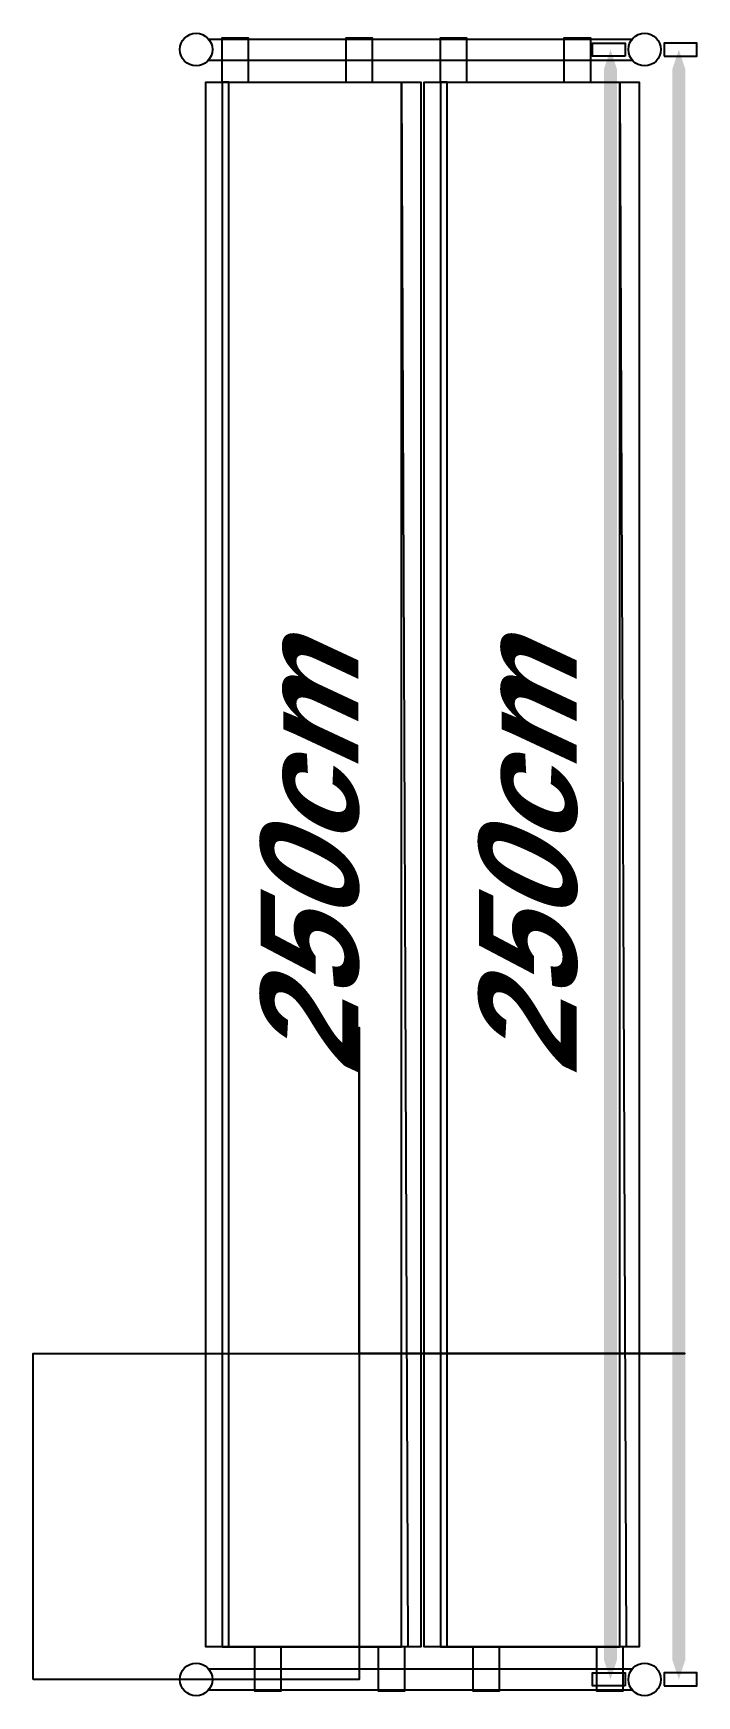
# Model space of a CAD drawing. Header units: centimetres. Extents: x 0 to 102, y -2 to 252.
import ezdxf

# ---------------------------------------------------------------- set-up
doc = ezdxf.new("R2010")
doc.units = ezdxf.units.CM
doc.styles.add('BOLD_ARIAL', font='arialbd.ttf', dxfattribs={"oblique": 25})

# ---------------------------------------------------------------- blocks, each defined once
blk = doc.blocks.new('SCAFFOLD_250cm_0')
h = blk.add_hatch(color=9)
h.dxf.hatch_style = 1
h.paths.add_polyline_path([(63.58, 0), (62.58, -3), (62.58, -247), (63.58, -250), (64.58, -247), (64.58, -3)])
h = blk.add_hatch(color=8)
h.dxf.hatch_style = 1
h.paths.add_polyline_path([(74.08, 0), (75.08, -3), (75.08, -247), (74.08, -250), (73.08, -247), (73.08, -3)])
at = {"color": 6}
for p, q in [((1.92, 1.61), (66.92, 1.61)), ((1.92, -1.61), (66.92, -1.61)), ((1.92, -248.39), (66.92, -248.39)), ((1.92, -251.61), (66.92, -251.61))]:
    blk.add_line(p, q, dxfattribs=at)
at = {"color": 4}
for points in [[(1.5, -5), (4, -5), (4, 1.8), (8, 1.8), (8, -5), (23, -5), (23, 1.8), (27, 1.8), (27, -5), (34.5, -5), (34.5, -245), (32, -245), (32, -251.8), (28, -251.8), (28, -245), (13, -245), (13, -251.8), (9, -251.8), (9, -245), (1.5, -245), (1.5, -5), (34.5, -5), (34.5, -245), (5, -245), (5, -5), (4, -5), (4, -245), (31.5, -245), (31.5, -5), (32.5, -245), (1.5, -245)], [(35, -5), (37.5, -5), (37.5, 1.8), (41.5, 1.8), (41.5, -5), (56.5, -5), (56.5, 1.8), (60.5, 1.8), (60.5, -5), (68, -5), (68, -245), (65.5, -245), (65.5, -251.8), (61.5, -251.8), (61.5, -245), (46.5, -245), (46.5, -251.8), (42.5, -251.8), (42.5, -245), (35, -245), (35, -5), (68, -5), (68, -245), (38.5, -245), (38.5, -5), (37.5, -5), (37.5, -245), (65, -245), (65, -5), (66, -245), (35, -245)]]:
    blk.add_lwpolyline(points, close=True, dxfattribs=at)
at = {"color": 6}
for points in [[(65.83, -1), (60.83, -1), (60.83, 1), (65.83, 1)], [(71.83, -1), (76.83, -1), (76.83, 1), (71.83, 1)], [(65.83, -251), (60.83, -251), (60.83, -249), (65.83, -249)], [(71.83, -251), (76.83, -251), (76.83, -249), (71.83, -249)]]:
    blk.add_lwpolyline(points, close=True, dxfattribs=at)
at = {"color": 1}
for centre in [(0, 0), (68.83, 0), (0, -250), (68.83, -250)]:
    blk.add_circle(centre, 2.5, dxfattribs=at)
at = {"color": 7, "char_height": 14.999, "attachment_point": 5, "rotation": 90, "line_spacing_factor": 1.2, "style": 'BOLD_ARIAL'}
for insert in [(17.5, -125), (51, -125)]:
    blk.add_mtext('250cm', dxfattribs=dict(at, insert=insert))

msp = doc.modelspace()

# ---------------------------------------------------------------- linework, layer by layer
msp.add_lwpolyline([(0, 0), (0, 0), (0, 50), (0, 50), (0, 50), (50, 50), (50, 100), (50, 100), (50, 50), (100, 50), (100, 50), (50, 50), (50, 0), (0, 0)], close=True)

# ---------------------------------------------------------------- block references
msp.add_blockref('SCAFFOLD_250cm_0', (25, 250))

doc.saveas('drawing.dxf')
